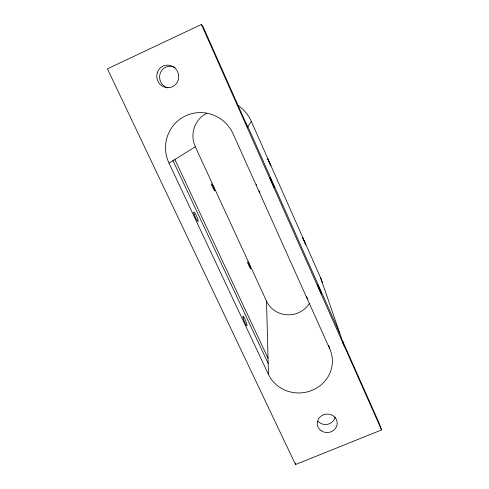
<?xml version="1.0" encoding="UTF-8"?>
<svg xmlns="http://www.w3.org/2000/svg" width="489" height="489" viewBox="0 0 489 489"><rect width="100%" height="100%" fill="white"/><g stroke="black" fill="none" stroke-linecap="round" stroke-linejoin="round"><path stroke-width="0.73" d="M247.263 127.543L251.297 121.315A36.724 36.192 67.3 0 0 237.189 104.964M328.742 345.295L329.751 348.877A33.399 31.54 -4.1 0 1 312.269 390.259A33.399 31.54 -4.1 0 1 268.473 374.427L168.992 163.094L195.313 146.779A25.593 25.22 67.3 0 1 206.884 113.234M245.68 123.026A50.049 49.212 58.1 0 1 247.642 126.963L203.057 26.687L201.407 24.45L107.433 68.839L295.515 464.55L381.567 429.929L378.608 421.952L342.569 340.9A46.724 44.206 -4.2 0 1 343.639 344.635M307.734 299.103L306.389 296.316M259.94 192.739L258.968 190.759M172.996 160.612L268.174 363.437M174.873 159.451L268.039 358.266M195.313 146.779L266.511 301.096L268.473 374.427M329.751 348.877L233.155 133.949A35.831 35.22 57.3 0 0 185.973 115.691A35.831 35.22 57.3 0 0 168.992 163.094M343.046 343.333L381.567 429.929M251.297 121.315L320.668 277.929A34.786 33.545 -5.3 0 1 322.373 282.789M247.88 126.596L339.824 333.443M201.407 24.45L344.666 346.982M320.668 277.929L343.217 343.266M256.346 184.426L256.554 185.056M295.374 463.095L295.515 464.55M309.268 303.645A24.242 23.38 -5.3 0 1 287.006 314.806A24.242 23.38 -5.3 0 1 266.511 301.096M168.063 87.91A11.027 10.642 70 0 1 160.203 73.319A11.027 10.642 70 0 1 175.135 67.561M335.167 417.062A9.743 9.04 -5.6 0 1 327.893 424.244A9.743 9.04 -5.6 0 1 317.936 421.17M274.305 187.562L270.044 177.984L274.305 187.562M270.833 165.802L267.703 158.729L270.833 165.802M321.548 293.913L317.447 284.476L321.548 293.913M305.821 244.83L302.801 237.905L305.821 244.83M321.187 430.754A9.994 9.248 -5.5 0 0 337.135 424.324A9.994 9.248 -5.5 0 0 323.357 414.825A9.994 9.248 -5.5 0 0 321.187 430.754M157.385 72.403A11.339 10.935 69.7 0 0 169.744 87.568A11.339 10.935 69.7 0 0 176.089 69.291A11.339 10.935 69.7 0 0 157.385 72.403M194.09 214.249A5.22 0.813 65.8 0 0 197.99 221.45A5.22 0.813 65.8 0 0 195.667 214.335A5.22 0.813 65.8 0 0 194.09 214.249M243.094 317.96A5.092 0.764 67.3 0 0 246.701 325.607A5.092 0.764 67.3 0 0 245.062 319.323A5.092 0.764 67.3 0 0 243.094 317.96M211.89 185.245A3.845 0.44 65.7 0 0 214.695 190.851A3.845 0.44 65.7 0 0 213.051 185.997A3.845 0.44 65.7 0 0 211.89 185.245M248.051 263.577A3.753 0.422 66.6 0 0 250.649 268.736A3.753 0.422 66.6 0 0 248.84 263.559A3.753 0.422 66.6 0 0 248.051 263.577"/></g></svg>
